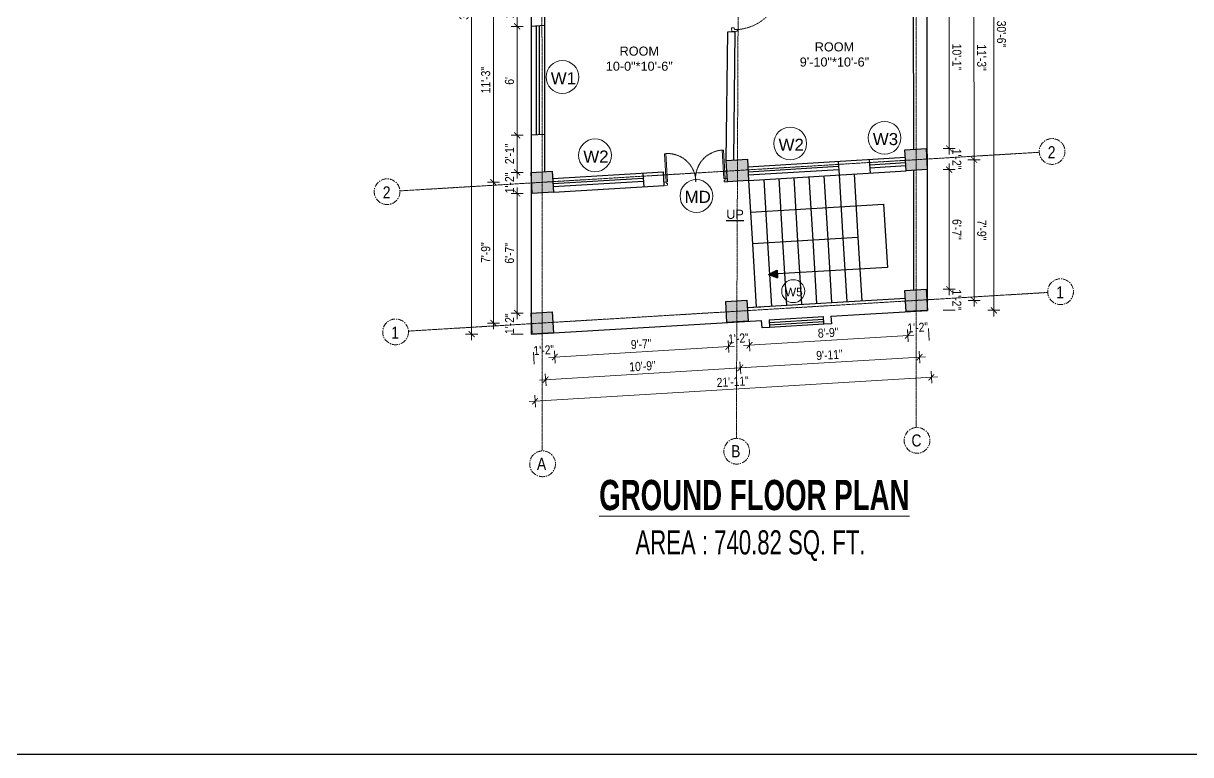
# Model space of a CAD drawing. Header units: inches. Extents: x -10117506 to -5032697, y -6529230 to -3254494.
# Drawn here: x -5050260 to -5049486, y -3257343 to -3256858 of the extents above; entities that cross this region are included whole.
import ezdxf

# ---------------------------------------------------------------- set-up
doc = ezdxf.new("R2010")
doc.units = ezdxf.units.IN
doc.header["$LTSCALE"] = 2
doc.header["$MEASUREMENT"] = 0
doc.header["$PDMODE"] = 34
doc.linetypes.add('CENTER', pattern=[2, 1.25, -0.25, 0.25, -0.25])
doc.linetypes.add('HIDDEN', pattern=[0.375, 0.25, -0.125])
doc.layers.get('0').update_dxf_attribs({"linetype": 'CONTINUOUS'})
doc.layers.get('DEFPOINTS').update_dxf_attribs({"color": 141, "linetype": 'CONTINUOUS'})
doc.layers.add('A-Hatch', color=7, linetype='CONTINUOUS')
for name, color, linetype, lineweight in [('Annotate-Lite.w', 177, 'CONTINUOUS', 9), ('Annotations-Bold.w', 177, 'CONTINUOUS', 13), ('DIM 1-100', 4, 'CONTINUOUS', 13), ('Door-Window.w', 4, 'CONTINUOUS', 15), ('TEXT', 181, 'CONTINUOUS', 25), ('Text-100.w', 254, 'CONTINUOUS', 9)]:
    doc.layers.add(name, color=color, linetype=linetype, lineweight=lineweight)
doc.styles.add('ARAIL', font='ARIALN.TTF')
doc.styles.add('Arial', font='arial.ttf', dxfattribs={"width": 0.8, "height": 12})
doc.styles.add('arial.', font='arial.ttf')
doc.styles.add('gaurav', font='arial.ttf')
doc.styles.get("Standard").update_dxf_attribs({"font": 'ARIALN.TTF'})
doc.dimstyles.new('1 by 96', dxfattribs={"dimtxt": 6, "dimasz": 4, "dimexe": 4, "dimexo": 4, "dimgap": 2, "dimtad": 1, "dimdec": 0, "dimzin": 0, "dimdsep": 46, "dimlunit": 4, "dimtxsty": 'Standard', "dimblk": 'ARCHTICK', "dimcen": 0, "dimdle": 4, "dimadec": 0, "dimazin": 0, "dimtfac": 1, "dimtdec": 0, "dimtix": 1, "dimtofl": 0, "dimtmove": 1, "dimatfit": 3, "dimldrblk": 'ARCHTICK', "dimfxl": 4, "dimfxlon": 1, "dimtolj": 1, "dimtzin": 0, "dimlwd": -1, "dimlwe": -1, "dimarcsym": 0})

# ---------------------------------------------------------------- blocks, each defined once
blk = doc.blocks.new('3-0')
at = {"ltscale": 3}
for p, q in [((11063.05, 10097.68), (11065.97, 10099.9)), ((11063.05, 10097.68), (11064.53, 10095.73)), ((11065.99, 10096.84), (11064.53, 10095.73)), ((11065.25, 10097.81), (11066.71, 10098.92)), ((11065.99, 10096.84), (11065.25, 10097.81)), ((11065.97, 10099.9), (11066.71, 10098.92)), ((11085.5, 10074.13), (11110.32, 10092.96)), ((11086.24, 10073.15), (11111.05, 10091.97)), ((11111.05, 10091.97), (11110.32, 10092.96)), ((11084.04, 10073.02), (11082.57, 10071.91)), ((11084.04, 10073.02), (11084.78, 10072.04)), ((11084.78, 10072.04), (11086.24, 10073.15)), ((11086.24, 10073.15), (11085.5, 10074.13)), ((11087.72, 10071.2), (11086.24, 10073.15)), ((11082.57, 10071.91), (11084.79, 10068.98)), ((11084.79, 10068.98), (11087.72, 10071.2))]:
    blk.add_line(p, q, dxfattribs=at)
at = {"layer": 'Door-Window.w', "color": 9, "linetype": 'HIDDEN', "lineweight": 18}
blk.add_arc((11085.5, 10074.13), 31.16, 37.1906, 127.14649, dxfattribs=at)
blk = doc.blocks.new('FDFDRE')
at = {"ltscale": 3}
for p, q in [((165701.1, -58637.8), (165701.1, -58641.5)), ((165704.8, -58637.8), (165701.1, -58637.8)), ((165704.8, -58639.7), (165703.6, -58639.7)), ((165703.6, -58639.7), (165703.6, -58641.5)), ((165704.8, -58639.7), (165704.8, -58637.8)), ((165767, -58639.7), (165767, -58637.8)), ((165767, -58637.8), (165770.6, -58637.8)), ((165767, -58639.7), (165768.2, -58639.7)), ((165768.2, -58639.7), (165768.2, -58641.5)), ((165770.6, -58637.8), (165770.7, -58641.5)), ((165701.1, -58641.5), (165703.6, -58641.5)), ((165703.6, -58641.5), (165703.5, -58672.6)), ((165703.6, -58641.5), (165704.8, -58641.5)), ((165704.8, -58641.5), (165704.8, -58672.7)), ((165767, -58641.5), (165767, -58672.7)), ((165768.2, -58641.5), (165767, -58641.5)), ((165770.7, -58641.5), (165768.2, -58641.5)), ((165768.2, -58641.5), (165768.2, -58672.6)), ((165703.5, -58672.6), (165704.8, -58672.7)), ((165768.2, -58672.6), (165767, -58672.7))]:
    blk.add_line(p, q, dxfattribs=at)
at = {"layer": 'Door-Window.w', "color": 9, "linetype": 'HIDDEN', "lineweight": 18}
for centre, start, end in [((165704.8, -58641.5), 269.9618, 3.3835), ((165767, -58641.5), 176.6165, 270.0382)]:
    blk.add_arc(centre, 31.2, start, end, dxfattribs=at)
blk = doc.blocks.new('_ArchTick')
at = {"color": 0, "linetype": 'ByBlock', "const_width": 0.15}
blk.add_lwpolyline([(-0.5, -0.5), (0.5, 0.5)], dxfattribs=at)
blk = doc.blocks.new('*D981')
at = {"layer": 'DEFPOINTS', "color": 0, "ltscale": 0.5, "transparency": 16777216}
for p in [(-5049922.41, -3256835.76), (-5049932.44, -3256860.36), (-5049923.25, -3256860.36)]:
    blk.add_point(p, dxfattribs=at)
at = {"layer": 'DIM 1-100', "color": 0, "ltscale": 0.5, "transparency": 16777216}
for p, q in [((-5049932.44, -3256831.76), (-5049932.44, -3256864.36)), ((-5049928.44, -3256835.76), (-5049936.44, -3256835.76)), ((-5049928.44, -3256860.36), (-5049936.44, -3256860.36))]:
    blk.add_line(p, q, dxfattribs=at)
at = {"layer": 'DIM 1-100', "color": 0, "ltscale": 0.5, "transparency": 16777216, "xscale": 4, "yscale": 4, "zscale": 4}
for p, rotation in [((-5049932.44, -3256835.76), 90), ((-5049932.44, -3256860.36), 270)]:
    blk.add_blockref('_ArchTick', p, dxfattribs=dict(at, rotation=rotation))
at = {"layer": 'DIM 1-100', "color": 0, "ltscale": 0.5, "transparency": 16777216, "insert": (-5049937.45, -3256848.06), "char_height": 6, "attachment_point": 5, "rotation": 90}
blk.add_mtext('\\A1;2\'-1"', dxfattribs=at)
blk = doc.blocks.new('*D982')
at = {"layer": 'DEFPOINTS', "color": 0, "ltscale": 0.5, "transparency": 16777216}
for p in [(-5049923.25, -3256860.36), (-5049932.44, -3256932.49), (-5049923.25, -3256932.49)]:
    blk.add_point(p, dxfattribs=at)
at = {"layer": 'DIM 1-100', "color": 0, "ltscale": 0.5, "transparency": 16777216}
for p, q in [((-5049928.44, -3256860.36), (-5049936.44, -3256860.36)), ((-5049932.44, -3256856.36), (-5049932.44, -3256936.49)), ((-5049928.44, -3256932.49), (-5049936.44, -3256932.49))]:
    blk.add_line(p, q, dxfattribs=at)
at = {"layer": 'DIM 1-100', "color": 0, "ltscale": 0.5, "transparency": 16777216, "xscale": 4, "yscale": 4, "zscale": 4}
for p, rotation in [((-5049932.44, -3256860.36), 90), ((-5049932.44, -3256932.49), 270)]:
    blk.add_blockref('_ArchTick', p, dxfattribs=dict(at, rotation=rotation))
at = {"layer": 'DIM 1-100', "color": 0, "ltscale": 0.5, "transparency": 16777216, "insert": (-5049937.5, -3256896.42), "char_height": 6, "attachment_point": 5, "rotation": 90}
blk.add_mtext("\\A1;6'", dxfattribs=at)
blk = doc.blocks.new('*D983')
at = {"layer": 'DEFPOINTS', "color": 0, "ltscale": 0.5, "transparency": 16777216}
for p in [(-5049923.25, -3256932.49), (-5049932.44, -3256957.03), (-5049923.25, -3256957.03)]:
    blk.add_point(p, dxfattribs=at)
at = {"layer": 'DIM 1-100', "color": 0, "ltscale": 0.5, "transparency": 16777216}
for p, q in [((-5049928.44, -3256932.49), (-5049936.44, -3256932.49)), ((-5049932.44, -3256928.49), (-5049932.44, -3256961.03)), ((-5049928.44, -3256957.03), (-5049936.44, -3256957.03))]:
    blk.add_line(p, q, dxfattribs=at)
at = {"layer": 'DIM 1-100', "color": 0, "ltscale": 0.5, "transparency": 16777216, "xscale": 4, "yscale": 4, "zscale": 4}
for p, rotation in [((-5049932.44, -3256932.49), 90), ((-5049932.44, -3256957.03), 270)]:
    blk.add_blockref('_ArchTick', p, dxfattribs=dict(at, rotation=rotation))
at = {"layer": 'DIM 1-100', "color": 0, "ltscale": 0.5, "transparency": 16777216, "insert": (-5049937.45, -3256944.76), "char_height": 6, "attachment_point": 5, "rotation": 90}
blk.add_mtext('\\A1;2\'-1"', dxfattribs=at)
blk = doc.blocks.new('*D984')
at = {"layer": 'DEFPOINTS', "color": 0, "ltscale": 0.5, "transparency": 16777216}
for p in [(-5049923.25, -3256957.03), (-5049932.44, -3256971.01), (-5049922.41, -3256971.01)]:
    blk.add_point(p, dxfattribs=at)
at = {"layer": 'DIM 1-100', "color": 0, "ltscale": 0.5, "transparency": 16777216}
for p, q in [((-5049928.44, -3256957.03), (-5049936.44, -3256957.03)), ((-5049928.44, -3256971.01), (-5049936.44, -3256971.01))]:
    blk.add_line(p, q, dxfattribs=at)
at = {"layer": 'DIM 1-100', "color": 0, "ltscale": 0.5, "transparency": 16777216, "insert": (-5049937.45, -3256964.02), "char_height": 6, "attachment_point": 5, "rotation": 90}
blk.add_mtext('\\A1;1\'-2"', dxfattribs=at)
blk = doc.blocks.new('*D985')
at = {"layer": 'DEFPOINTS', "color": 0, "ltscale": 0.5, "transparency": 16777216}
for p in [(-5049922.41, -3256971.01), (-5049932.44, -3257050.2), (-5049923.25, -3257050.2)]:
    blk.add_point(p, dxfattribs=at)
at = {"layer": 'DIM 1-100', "color": 0, "ltscale": 0.5, "transparency": 16777216}
for p, q in [((-5049928.44, -3256971.01), (-5049936.44, -3256971.01)), ((-5049932.44, -3256967.01), (-5049932.44, -3257054.2)), ((-5049928.44, -3257050.2), (-5049936.44, -3257050.2))]:
    blk.add_line(p, q, dxfattribs=at)
at = {"layer": 'DIM 1-100', "color": 0, "ltscale": 0.5, "transparency": 16777216, "xscale": 4, "yscale": 4, "zscale": 4}
for p, rotation in [((-5049932.44, -3256971.01), 90), ((-5049932.44, -3257050.2), 270)]:
    blk.add_blockref('_ArchTick', p, dxfattribs=dict(at, rotation=rotation))
at = {"layer": 'DIM 1-100', "color": 0, "ltscale": 0.5, "transparency": 16777216, "insert": (-5049937.5, -3257010.61), "char_height": 6, "attachment_point": 5, "rotation": 90}
blk.add_mtext('\\A1;6\'-7"', dxfattribs=at)
blk = doc.blocks.new('*D986')
at = {"layer": 'DEFPOINTS', "color": 0, "ltscale": 0.5, "transparency": 16777216}
for p in [(-5049923.25, -3257050.2), (-5049932.44, -3257064.23), (-5049923.25, -3257064.23)]:
    blk.add_point(p, dxfattribs=at)
at = {"layer": 'DIM 1-100', "color": 0, "ltscale": 0.5, "transparency": 16777216}
for p, q in [((-5049928.44, -3257050.2), (-5049936.44, -3257050.2)), ((-5049928.44, -3257064.23), (-5049936.44, -3257064.23))]:
    blk.add_line(p, q, dxfattribs=at)
at = {"layer": 'DIM 1-100', "color": 0, "ltscale": 0.5, "transparency": 16777216, "insert": (-5049937.45, -3257057.22), "char_height": 6, "attachment_point": 5, "rotation": 90}
blk.add_mtext('\\A1;1\'-2"', dxfattribs=at)
blk = doc.blocks.new('*D995')
at = {"layer": 'DEFPOINTS', "color": 0, "ltscale": 0.5, "transparency": 16777216}
for p in [(-5049948.19, -3256963.6), (-5049915.84, -3256963.6), (-5049915.84, -3257056.77)]:
    blk.add_point(p, dxfattribs=at)
at = {"layer": 'DIM 1-100', "color": 0, "ltscale": 0.5, "transparency": 16777216}
for p, q in [((-5049944.19, -3256963.6), (-5049952.19, -3256963.6)), ((-5049948.19, -3257060.77), (-5049948.19, -3256959.6)), ((-5049944.19, -3257056.77), (-5049952.19, -3257056.77))]:
    blk.add_line(p, q, dxfattribs=at)
at = {"layer": 'DIM 1-100', "color": 0, "ltscale": 0.5, "transparency": 16777216, "xscale": 4, "yscale": 4, "zscale": 4}
for p, rotation in [((-5049948.19, -3256963.6), 90), ((-5049948.19, -3257056.77), 270)]:
    blk.add_blockref('_ArchTick', p, dxfattribs=dict(at, rotation=rotation))
at = {"layer": 'DIM 1-100', "color": 0, "ltscale": 0.5, "transparency": 16777216, "insert": (-5049953.26, -3257010.18), "char_height": 6, "attachment_point": 5, "rotation": 90}
blk.add_mtext('\\A1;7\'-9"', dxfattribs=at)
blk = doc.blocks.new('*D996')
at = {"layer": 'DEFPOINTS', "color": 0, "ltscale": 0.5, "transparency": 16777216}
for p in [(-5049948.19, -3256828.35), (-5049915.84, -3256828.35), (-5049915.84, -3256963.6)]:
    blk.add_point(p, dxfattribs=at)
at = {"layer": 'DIM 1-100', "color": 0, "ltscale": 0.5, "transparency": 16777216}
for p, q in [((-5049948.19, -3256967.6), (-5049948.19, -3256824.35)), ((-5049944.19, -3256828.35), (-5049952.19, -3256828.35)), ((-5049944.19, -3256963.6), (-5049952.19, -3256963.6))]:
    blk.add_line(p, q, dxfattribs=at)
at = {"layer": 'DIM 1-100', "color": 0, "ltscale": 0.5, "transparency": 16777216, "xscale": 4, "yscale": 4, "zscale": 4}
for p, rotation in [((-5049948.19, -3256828.35), 90), ((-5049948.19, -3256963.6), 270)]:
    blk.add_blockref('_ArchTick', p, dxfattribs=dict(at, rotation=rotation))
at = {"layer": 'DIM 1-100', "color": 0, "ltscale": 0.5, "transparency": 16777216, "insert": (-5049953.26, -3256895.98), "char_height": 6, "attachment_point": 5, "rotation": 90}
blk.add_mtext('\\A1;11\'-3"', dxfattribs=at)
blk = doc.blocks.new('*D998')
at = {"layer": 'DEFPOINTS', "color": 0, "ltscale": 0.5, "transparency": 16777216}
for p in [(-5049923.25, -3256630.18), (-5049962.59, -3257064.23), (-5049923.25, -3257064.23)]:
    blk.add_point(p, dxfattribs=at)
at = {"layer": 'DIM 1-100', "color": 0, "ltscale": 0.5, "transparency": 16777216}
for p, q in [((-5049958.59, -3256630.18), (-5049966.59, -3256630.18)), ((-5049962.59, -3256626.18), (-5049962.59, -3257068.23)), ((-5049958.59, -3257064.23), (-5049966.59, -3257064.23))]:
    blk.add_line(p, q, dxfattribs=at)
at = {"layer": 'DIM 1-100', "color": 0, "ltscale": 0.5, "transparency": 16777216, "xscale": 4, "yscale": 4, "zscale": 4}
for p, rotation in [((-5049962.59, -3256630.18), 90), ((-5049962.59, -3257064.23), 270)]:
    blk.add_blockref('_ArchTick', p, dxfattribs=dict(at, rotation=rotation))
at = {"layer": 'DIM 1-100', "color": 0, "ltscale": 0.5, "transparency": 16777216, "insert": (-5049967.65, -3256847.2), "char_height": 6, "attachment_point": 5, "rotation": 90}
blk.add_mtext('\\A1;36\'-2"', dxfattribs=at)
blk = doc.blocks.new('*D999')
at = {"layer": 'DEFPOINTS', "color": 0, "ltscale": 0.5, "transparency": 16777216}
for p in [(-5049922.41, -3257064.18), (-5049908.43, -3257063.33), (-5049907.47, -3257079.25)]:
    blk.add_point(p, dxfattribs=at)
at = {"layer": 'DIM 1-100', "color": 0, "ltscale": 0.5, "transparency": 16777216}
for p, q in [((-5049921.69, -3257076.1), (-5049921.21, -3257084.08)), ((-5049907.71, -3257075.25), (-5049907.23, -3257083.24))]:
    blk.add_line(p, q, dxfattribs=at)
at = {"layer": 'DIM 1-100', "color": 0, "ltscale": 0.5, "transparency": 16777216, "insert": (-5049914.76, -3257074.67), "char_height": 6, "attachment_point": 5, "rotation": 3.45713}
blk.add_mtext('\\A1;1\'-2"', dxfattribs=at)
blk = doc.blocks.new('*D1000')
at = {"layer": 'DEFPOINTS', "color": 0, "ltscale": 0.5, "transparency": 16777216}
for p in [(-5049793.43, -3257056.39), (-5049908.43, -3257063.33), (-5049792.46, -3257072.3)]:
    blk.add_point(p, dxfattribs=at)
at = {"layer": 'DIM 1-100', "color": 0, "ltscale": 0.5, "transparency": 16777216}
for p, q in [((-5049911.47, -3257079.49), (-5049788.47, -3257072.06)), ((-5049792.71, -3257068.31), (-5049792.22, -3257076.29)), ((-5049907.71, -3257075.25), (-5049907.23, -3257083.24))]:
    blk.add_line(p, q, dxfattribs=at)
at = {"layer": 'DIM 1-100', "color": 0, "ltscale": 0.5, "transparency": 16777216, "xscale": 4, "yscale": 4, "zscale": 4}
for p, rotation in [((-5049792.46, -3257072.3), 3.457134468962246), ((-5049907.47, -3257079.25), 183.4571344689623)]:
    blk.add_blockref('_ArchTick', p, dxfattribs=dict(at, rotation=rotation))
at = {"layer": 'DIM 1-100', "color": 0, "ltscale": 0.5, "transparency": 16777216, "insert": (-5049850.27, -3257070.72), "char_height": 6, "attachment_point": 5, "rotation": 3.45713}
blk.add_mtext('\\A1;9\'-7"', dxfattribs=at)
blk = doc.blocks.new('*D1001')
at = {"layer": 'DEFPOINTS', "color": 0, "ltscale": 0.5, "transparency": 16777216}
for p in [(-5049793.43, -3257056.39), (-5049779.45, -3257055.54), (-5049778.49, -3257071.45)]:
    blk.add_point(p, dxfattribs=at)
at = {"layer": 'DIM 1-100', "color": 0, "ltscale": 0.5, "transparency": 16777216}
for p, q in [((-5049792.71, -3257068.31), (-5049792.22, -3257076.29)), ((-5049778.73, -3257067.46), (-5049778.25, -3257075.45))]:
    blk.add_line(p, q, dxfattribs=at)
at = {"layer": 'DIM 1-100', "color": 0, "ltscale": 0.5, "transparency": 16777216, "insert": (-5049785.78, -3257066.87), "char_height": 6, "attachment_point": 5, "rotation": 3.45713}
blk.add_mtext('\\A1;1\'-2"', dxfattribs=at)
blk = doc.blocks.new('*D1002')
at = {"layer": 'DEFPOINTS', "color": 0, "ltscale": 0.5, "transparency": 16777216}
for p in [(-5049674.64, -3257049.21), (-5049779.45, -3257055.54), (-5049673.68, -3257065.12)]:
    blk.add_point(p, dxfattribs=at)
at = {"layer": 'DIM 1-100', "color": 0, "ltscale": 0.5, "transparency": 16777216}
for p, q in [((-5049673.92, -3257061.13), (-5049673.44, -3257069.12)), ((-5049782.48, -3257071.7), (-5049669.69, -3257064.88)), ((-5049778.73, -3257067.46), (-5049778.25, -3257075.45))]:
    blk.add_line(p, q, dxfattribs=at)
at = {"layer": 'DIM 1-100', "color": 0, "ltscale": 0.5, "transparency": 16777216, "xscale": 4, "yscale": 4, "zscale": 4}
for p, rotation in [((-5049673.68, -3257065.12), 3.457134468962246), ((-5049778.49, -3257071.45), 183.4571344689623)]:
    blk.add_blockref('_ArchTick', p, dxfattribs=dict(at, rotation=rotation))
at = {"layer": 'DIM 1-100', "color": 0, "ltscale": 0.5, "transparency": 16777216, "insert": (-5049726.39, -3257063.23), "char_height": 6, "attachment_point": 5, "rotation": 3.45713}
blk.add_mtext('\\A1;8\'-9"', dxfattribs=at)
blk = doc.blocks.new('*D1003')
at = {"layer": 'DEFPOINTS', "color": 0, "ltscale": 0.5, "transparency": 16777216}
for p in [(-5049674.64, -3257049.21), (-5049660.67, -3257048.37), (-5049659.71, -3257064.28)]:
    blk.add_point(p, dxfattribs=at)
at = {"layer": 'DIM 1-100', "color": 0, "ltscale": 0.5, "transparency": 16777216}
for p, q in [((-5049673.92, -3257061.13), (-5049673.44, -3257069.12)), ((-5049659.95, -3257060.29), (-5049659.46, -3257068.27))]:
    blk.add_line(p, q, dxfattribs=at)
at = {"layer": 'DIM 1-100', "color": 0, "ltscale": 0.5, "transparency": 16777216, "insert": (-5049667, -3257059.7), "char_height": 6, "attachment_point": 5, "rotation": 3.45713}
blk.add_mtext('\\A1;1\'-2"', dxfattribs=at)
blk = doc.blocks.new('*D1004')
at = {"layer": 'DEFPOINTS', "color": 0, "ltscale": 0.5, "transparency": 16777216}
for p in [(-5049786.86, -3257048.98), (-5049668.08, -3257041.8), (-5049784.59, -3257086.52)]:
    blk.add_point(p, dxfattribs=at)
at = {"layer": 'DIM 1-100', "color": 0, "ltscale": 0.5, "transparency": 16777216}
for p, q in [((-5049661.82, -3257079.1), (-5049788.59, -3257086.76)), ((-5049666.05, -3257075.35), (-5049665.57, -3257083.33)), ((-5049784.83, -3257082.52), (-5049784.35, -3257090.51))]:
    blk.add_line(p, q, dxfattribs=at)
at = {"layer": 'DIM 1-100', "color": 0, "ltscale": 0.5, "transparency": 16777216, "xscale": 4, "yscale": 4, "zscale": 4}
for p, rotation in [((-5049665.81, -3257079.34), 3.45713446896223), ((-5049784.59, -3257086.52), 183.4571344689623)]:
    blk.add_blockref('_ArchTick', p, dxfattribs=dict(at, rotation=rotation))
at = {"layer": 'DIM 1-100', "color": 0, "ltscale": 0.5, "transparency": 16777216, "insert": (-5049725.51, -3257077.87), "char_height": 6, "attachment_point": 5, "rotation": 3.45713}
blk.add_mtext('\\A1;9\'-11"', dxfattribs=at)
blk = doc.blocks.new('*D1005')
at = {"layer": 'DEFPOINTS', "color": 0, "ltscale": 0.5, "transparency": 16777216}
for p in [(-5049786.86, -3257048.98), (-5049915.84, -3257056.77), (-5049913.58, -3257094.31)]:
    blk.add_point(p, dxfattribs=at)
at = {"layer": 'DIM 1-100', "color": 0, "ltscale": 0.5, "transparency": 16777216}
for p, q in [((-5049780.6, -3257086.27), (-5049917.57, -3257094.55)), ((-5049784.83, -3257082.52), (-5049784.35, -3257090.51)), ((-5049913.82, -3257090.32), (-5049913.33, -3257098.3))]:
    blk.add_line(p, q, dxfattribs=at)
at = {"layer": 'DIM 1-100', "color": 0, "ltscale": 0.5, "transparency": 16777216, "xscale": 4, "yscale": 4, "zscale": 4}
for p, rotation in [((-5049784.59, -3257086.52), 3.45713446896223), ((-5049913.58, -3257094.31), 183.4571344689623)]:
    blk.add_blockref('_ArchTick', p, dxfattribs=dict(at, rotation=rotation))
at = {"layer": 'DIM 1-100', "color": 0, "ltscale": 0.5, "transparency": 16777216, "insert": (-5049849.39, -3257085.36), "char_height": 6, "attachment_point": 5, "rotation": 3.45713}
blk.add_mtext('\\A1;10\'-9"', dxfattribs=at)
blk = doc.blocks.new('*D1006')
at = {"layer": 'DEFPOINTS', "color": 0, "ltscale": 0.5, "transparency": 16777216}
for p in [(-5049660.67, -3257048.37), (-5049923.25, -3257064.23), (-5049657.99, -3257092.68)]:
    blk.add_point(p, dxfattribs=at)
at = {"layer": 'DIM 1-100', "color": 0, "ltscale": 0.5, "transparency": 16777216}
for p, q in [((-5049924.57, -3257108.78), (-5049654, -3257092.44)), ((-5049658.23, -3257088.69), (-5049657.75, -3257096.67)), ((-5049920.82, -3257104.55), (-5049920.33, -3257112.53))]:
    blk.add_line(p, q, dxfattribs=at)
at = {"layer": 'DIM 1-100', "color": 0, "ltscale": 0.5, "transparency": 16777216, "xscale": 4, "yscale": 4, "zscale": 4}
for p, rotation in [((-5049657.99, -3257092.68), 3.457134468962246), ((-5049920.58, -3257108.54), 183.4571344689623)]:
    blk.add_blockref('_ArchTick', p, dxfattribs=dict(at, rotation=rotation))
at = {"layer": 'DIM 1-100', "color": 0, "ltscale": 0.5, "transparency": 16777216, "insert": (-5049789.59, -3257095.61), "char_height": 6, "attachment_point": 5, "rotation": 3.45713}
blk.add_mtext('\\A1;21\'-11"', dxfattribs=at)
blk = doc.blocks.new('*D1007')
at = {"layer": 'DEFPOINTS', "color": 0, "ltscale": 0.5, "transparency": 16777216}
for p in [(-5049668.12, -3256948.63), (-5049629.75, -3256948.62), (-5049668.08, -3257041.8)]:
    blk.add_point(p, dxfattribs=at)
at = {"layer": 'DIM 1-100', "color": 0, "ltscale": 0.5, "transparency": 16777216}
for p, q in [((-5049633.75, -3256948.62), (-5049625.75, -3256948.61)), ((-5049629.7, -3257045.78), (-5049629.75, -3256944.62)), ((-5049633.7, -3257041.79), (-5049625.7, -3257041.78))]:
    blk.add_line(p, q, dxfattribs=at)
at = {"layer": 'DIM 1-100', "color": 0, "ltscale": 0.5, "transparency": 16777216, "xscale": 4, "yscale": 4, "zscale": 4}
for p, rotation in [((-5049629.75, -3256948.62), 90.02489108043177), ((-5049629.7, -3257041.78), 270.0248910804318)]:
    blk.add_blockref('_ArchTick', p, dxfattribs=dict(at, rotation=rotation))
at = {"layer": 'DIM 1-100', "color": 0, "ltscale": 0.5, "transparency": 16777216, "insert": (-5049624.66, -3256995.2), "char_height": 6, "attachment_point": 5, "rotation": 270.02489}
blk.add_mtext('\\A1;7\'-9"', dxfattribs=at)
blk = doc.blocks.new('*D1009')
at = {"layer": 'DEFPOINTS', "color": 0, "ltscale": 0.5, "transparency": 16777216}
for p in [(-5049660.83, -3256682.37), (-5049616.73, -3256682.35), (-5049660.67, -3257048.37)]:
    blk.add_point(p, dxfattribs=at)
at = {"layer": 'DIM 1-100', "color": 0, "ltscale": 0.5, "transparency": 16777216}
for p, q in [((-5049620.73, -3256682.35), (-5049612.73, -3256682.34)), ((-5049616.57, -3257052.35), (-5049616.73, -3256678.35)), ((-5049620.57, -3257048.35), (-5049612.57, -3257048.34))]:
    blk.add_line(p, q, dxfattribs=at)
at = {"layer": 'DIM 1-100', "color": 0, "ltscale": 0.5, "transparency": 16777216, "xscale": 4, "yscale": 4, "zscale": 4}
for p, rotation in [((-5049616.73, -3256682.35), 90.02489108051843), ((-5049616.57, -3257048.35), 270.0248910805184)]:
    blk.add_blockref('_ArchTick', p, dxfattribs=dict(at, rotation=rotation))
at = {"layer": 'DIM 1-100', "color": 0, "ltscale": 0.5, "transparency": 16777216, "insert": (-5049611.59, -3256865.34), "char_height": 6, "attachment_point": 5, "rotation": 270.02489}
blk.add_mtext('\\A1;30\'-6"', dxfattribs=at)
blk = doc.blocks.new('*D1010')
at = {"layer": 'DEFPOINTS', "color": 0, "ltscale": 0.5, "transparency": 16777216}
for p in [(-5049661.55, -3256941.22), (-5049646.2, -3256941.22), (-5049660.71, -3256955.2)]:
    blk.add_point(p, dxfattribs=at)
at = {"layer": 'DIM 1-100', "color": 0, "ltscale": 0.5, "transparency": 16777216}
for p, q in [((-5049650.2, -3256941.22), (-5049642.2, -3256941.22)), ((-5049650.19, -3256955.19), (-5049642.19, -3256955.19))]:
    blk.add_line(p, q, dxfattribs=at)
at = {"layer": 'DIM 1-100', "color": 0, "ltscale": 0.5, "transparency": 16777216, "insert": (-5049641.19, -3256948.2), "char_height": 6, "attachment_point": 5, "rotation": 270.02489}
blk.add_mtext('\\A1;1\'-2"', dxfattribs=at)
blk = doc.blocks.new('*D1011')
at = {"layer": 'DEFPOINTS', "color": 0, "ltscale": 0.5, "transparency": 16777216}
for p in [(-5049660.71, -3256955.2), (-5049661.51, -3257034.39), (-5049646.16, -3257034.38)]:
    blk.add_point(p, dxfattribs=at)
at = {"layer": 'DIM 1-100', "color": 0, "ltscale": 0.5, "transparency": 16777216}
for p, q in [((-5049650.19, -3256955.19), (-5049642.19, -3256955.19)), ((-5049646.2, -3256951.19), (-5049646.16, -3257038.38)), ((-5049650.16, -3257034.39), (-5049642.16, -3257034.38))]:
    blk.add_line(p, q, dxfattribs=at)
at = {"layer": 'DIM 1-100', "color": 0, "ltscale": 0.5, "transparency": 16777216, "xscale": 4, "yscale": 4, "zscale": 4}
for p, rotation in [((-5049646.19, -3256955.19), 90.02489108108311), ((-5049646.16, -3257034.38), 270.0248910810831)]:
    blk.add_blockref('_ArchTick', p, dxfattribs=dict(at, rotation=rotation))
at = {"layer": 'DIM 1-100', "color": 0, "ltscale": 0.5, "transparency": 16777216, "insert": (-5049641.11, -3256994.79), "char_height": 6, "attachment_point": 5, "rotation": 270.02489}
blk.add_mtext('\\A1;6\'-7"', dxfattribs=at)
blk = doc.blocks.new('*D1012')
at = {"layer": 'DEFPOINTS', "color": 0, "ltscale": 0.5, "transparency": 16777216}
for p in [(-5049661.51, -3257034.39), (-5049660.67, -3257048.37), (-5049646.15, -3257048.36)]:
    blk.add_point(p, dxfattribs=at)
at = {"layer": 'DIM 1-100', "color": 0, "ltscale": 0.5, "transparency": 16777216}
for p, q in [((-5049650.16, -3257034.39), (-5049642.16, -3257034.38)), ((-5049650.15, -3257048.36), (-5049642.15, -3257048.36))]:
    blk.add_line(p, q, dxfattribs=at)
at = {"layer": 'DIM 1-100', "color": 0, "ltscale": 0.5, "transparency": 16777216, "insert": (-5049641.14, -3257041.37), "char_height": 6, "attachment_point": 5, "rotation": 270.02489}
blk.add_mtext('\\A1;1\'-2"', dxfattribs=at)
blk = doc.blocks.new('*D1013')
at = {"layer": 'DEFPOINTS', "color": 0, "ltscale": 0.5, "transparency": 16777216}
for p in [(-5049660.77, -3256819.96), (-5049646.25, -3256819.95), (-5049661.55, -3256941.22)]:
    blk.add_point(p, dxfattribs=at)
at = {"layer": 'DIM 1-100', "color": 0, "ltscale": 0.5, "transparency": 16777216}
for p, q in [((-5049646.2, -3256945.22), (-5049646.26, -3256815.95)), ((-5049650.25, -3256819.95), (-5049642.25, -3256819.95)), ((-5049650.2, -3256941.22), (-5049642.2, -3256941.22))]:
    blk.add_line(p, q, dxfattribs=at)
at = {"layer": 'DIM 1-100', "color": 0, "ltscale": 0.5, "transparency": 16777216, "xscale": 4, "yscale": 4, "zscale": 4}
for p, rotation in [((-5049646.25, -3256819.95), 90.02489108108311), ((-5049646.2, -3256941.22), 270.0248910810831)]:
    blk.add_blockref('_ArchTick', p, dxfattribs=dict(at, rotation=rotation))
at = {"layer": 'DIM 1-100', "color": 0, "ltscale": 0.5, "transparency": 16777216, "insert": (-5049641.16, -3256880.58), "char_height": 6, "attachment_point": 5, "rotation": 270.02489}
blk.add_mtext('\\A1;10\'-1"', dxfattribs=at)
blk = doc.blocks.new('*D1025')
at = {"layer": 'DEFPOINTS', "color": 0, "ltscale": 0.5, "transparency": 16777216}
for p in [(-5049668.18, -3256813.39), (-5049629.8, -3256813.37), (-5049668.12, -3256948.63)]:
    blk.add_point(p, dxfattribs=at)
at = {"layer": 'DIM 1-100', "color": 0, "ltscale": 0.5, "transparency": 16777216}
for p, q in [((-5049629.74, -3256952.62), (-5049629.81, -3256809.37)), ((-5049633.8, -3256813.38), (-5049625.8, -3256813.37)), ((-5049633.75, -3256948.62), (-5049625.75, -3256948.61))]:
    blk.add_line(p, q, dxfattribs=at)
at = {"layer": 'DIM 1-100', "color": 0, "ltscale": 0.5, "transparency": 16777216, "xscale": 4, "yscale": 4, "zscale": 4}
for p, rotation in [((-5049629.8, -3256813.37), 90.02489108108311), ((-5049629.75, -3256948.62), 270.0248910810831)]:
    blk.add_blockref('_ArchTick', p, dxfattribs=dict(at, rotation=rotation))
at = {"layer": 'DIM 1-100', "color": 0, "ltscale": 0.5, "transparency": 16777216, "insert": (-5049624.71, -3256880.99), "char_height": 6, "attachment_point": 5, "rotation": 270.02489}
blk.add_mtext('\\A1;11\'-3"', dxfattribs=at)

msp = doc.modelspace()

# ---------------------------------------------------------------- hatches: boundary and pattern name
at = {"ltscale": 0.5}
for points in [[(-5049779.91, -3256948.37), (-5049793.89, -3256949.22), (-5049793.04, -3256963.19), (-5049779.07, -3256962.35)], [(-5049661.55, -3256941.22), (-5049675.53, -3256942.07), (-5049674.68, -3256956.04), (-5049660.71, -3256955.2)], [(-5049909.28, -3256956.19), (-5049923.25, -3256957.03), (-5049922.41, -3256971.01), (-5049908.43, -3256970.16)], [(-5049780.3, -3257041.57), (-5049794.27, -3257042.41), (-5049793.43, -3257056.39), (-5049779.45, -3257055.54)], [(-5049661.51, -3257034.39), (-5049675.49, -3257035.24), (-5049674.64, -3257049.21), (-5049660.67, -3257048.37)], [(-5049909.28, -3257049.36), (-5049923.25, -3257050.2), (-5049922.41, -3257064.18), (-5049908.43, -3257063.33)]]:
    msp.add_hatch(color=1, dxfattribs=at).paths.add_polyline_path(points)
at = {"layer": 'A-Hatch', "ltscale": 0.5}
h = msp.add_hatch(dxfattribs=at)
h.set_pattern_fill('ANSI31', color=256, angle=3.45713)
h.set_pattern_definition([(48.4571344673, (-164274.76883, 302835.60131), (-0.093557471946, 0.0828975237451), [])])
h.paths.add_polyline_path([(-5049765.91, -3257024.67), (-5049759.85, -3257026.82), (-5049760.16, -3257021.81)])

# ---------------------------------------------------------------- linework, layer by layer
at = {"ltscale": 0.5}
for p, q in [((-5049923.25, -3256630.18), (-5049923.25, -3257064.23)), ((-5049660.67, -3257048.37), (-5049660.83, -3256682.37)), ((-5049669.71, -3256941.72), (-5049669.77, -3256820.5)), ((-5049914.25, -3256835.27), (-5049914.25, -3256956.49)), ((-5049914.25, -3256859.81), (-5049923.25, -3256860.36)), ((-5049919.75, -3256860.15), (-5049919.75, -3256932.28)), ((-5049917.75, -3256860.03), (-5049917.75, -3256932.16)), ((-5049793.89, -3256949.22), (-5049792.9, -3256864)), ((-5049792.9, -3256864), (-5049787.9, -3256863.7)), ((-5049788.88, -3256948.92), (-5049787.9, -3256863.7)), ((-5049914.25, -3256931.95), (-5049923.25, -3256932.49)), ((-5049779.61, -3256953.37), (-5049675.23, -3256947.06)), ((-5049699.18, -3256948.51), (-5049698.64, -3256957.49)), ((-5049719.51, -3256953.24), (-5049779.4, -3256956.86)), ((-5049719.39, -3256955.24), (-5049779.28, -3256958.86)), ((-5049779.07, -3256962.35), (-5049674.68, -3256956.04)), ((-5049719.72, -3256949.75), (-5049719.18, -3256958.73)), ((-5049698.97, -3256952), (-5049675.01, -3256950.55)), ((-5049698.85, -3256954), (-5049674.89, -3256952.55)), ((-5049669.67, -3257034.88), (-5049669.71, -3256955.74)), ((-5049908.98, -3256961.18), (-5049835.51, -3256956.74)), ((-5049848.88, -3256961.06), (-5049908.77, -3256964.67)), ((-5049848.75, -3256963.05), (-5049908.65, -3256966.67)), ((-5049849.09, -3256957.56), (-5049848.54, -3256966.55)), ((-5049834.97, -3256965.73), (-5049835.51, -3256956.74)), ((-5049779.07, -3256962.35), (-5049776.54, -3257004.27)), ((-5049769.09, -3256961.75), (-5049766.55, -3257003.67)), ((-5049759.1, -3256961.14), (-5049756.57, -3257003.07)), ((-5049749.12, -3256960.54), (-5049746.59, -3257002.46)), ((-5049739.14, -3256959.94), (-5049736.61, -3257001.86)), ((-5049729.16, -3256959.33), (-5049726.63, -3257001.26)), ((-5049719.18, -3256958.73), (-5049716.65, -3257000.65)), ((-5049709.2, -3256958.13), (-5049706.66, -3257000.05)), ((-5049908.43, -3256970.16), (-5049834.97, -3256965.73)), ((-5049777.8, -3256983.31), (-5049689.7, -3256977.99)), ((-5049689.7, -3256977.99), (-5049687.17, -3257019.91)), ((-5049706.66, -3257000.05), (-5049776.54, -3257004.27)), ((-5049746.59, -3257002.46), (-5049744.06, -3257044.39)), ((-5049736.61, -3257001.86), (-5049734.08, -3257043.78)), ((-5049726.63, -3257001.26), (-5049724.09, -3257043.18)), ((-5049716.65, -3257000.65), (-5049714.11, -3257042.58)), ((-5049706.66, -3257000.05), (-5049704.13, -3257041.97)), ((-5049776.54, -3257004.27), (-5049774, -3257046.2)), ((-5049766.55, -3257003.67), (-5049764.02, -3257045.59)), ((-5049756.57, -3257003.07), (-5049754.04, -3257044.99)), ((-5049765.91, -3257024.67), (-5049760.16, -3257021.81)), ((-5049765.91, -3257024.67), (-5049759.85, -3257026.82)), ((-5049760.16, -3257021.81), (-5049759.85, -3257026.82)), ((-5049687.17, -3257019.91), (-5049760.01, -3257024.31)), ((-5049779.99, -3257046.56), (-5049675.18, -3257040.23)), ((-5049779.99, -3257046.56), (-5049771.01, -3257046.02)), ((-5049724.55, -3257052.22), (-5049660.67, -3257048.37)), ((-5049923.25, -3257064.23), (-5049770.47, -3257055)), ((-5049770.17, -3257059.99), (-5049770.47, -3257055)), ((-5049765.48, -3257054.7), (-5049729.54, -3257052.53)), ((-5049765.48, -3257054.7), (-5049765.17, -3257059.69)), ((-5049765.37, -3257056.44), (-5049729.44, -3257054.27)), ((-5049765.28, -3257057.94), (-5049729.35, -3257055.77)), ((-5049729.24, -3257057.52), (-5049729.54, -3257052.53)), ((-5049724.55, -3257052.22), (-5049724.25, -3257057.22)), ((-5049765.17, -3257059.69), (-5049770.17, -3257059.99)), ((-5049729.24, -3257057.52), (-5049765.17, -3257059.69)), ((-5049724.25, -3257057.22), (-5049729.24, -3257057.52))]:
    msp.add_line(p, q, dxfattribs=at)
for points in [[(-5051055.86, -3256391.09), (-5047761.72, -3256391.09), (-5047761.72, -3257342.55), (-5051055.86, -3257342.55)], [(-5049793.89, -3256949.22), (-5049779.91, -3256948.37), (-5049779.07, -3256962.35), (-5049793.04, -3256963.19)], [(-5049675.53, -3256942.07), (-5049661.55, -3256941.22), (-5049660.71, -3256955.2), (-5049674.68, -3256956.04)], [(-5049923.25, -3256957.03), (-5049909.28, -3256956.19), (-5049908.43, -3256970.16), (-5049922.41, -3256971.01)], [(-5049794.27, -3257042.41), (-5049780.3, -3257041.57), (-5049779.45, -3257055.54), (-5049793.43, -3257056.39)], [(-5049675.49, -3257035.24), (-5049661.51, -3257034.39), (-5049660.67, -3257048.37), (-5049674.64, -3257049.21)], [(-5049923.25, -3257050.2), (-5049909.28, -3257049.36), (-5049908.43, -3257063.33), (-5049922.41, -3257064.18)]]:
    msp.add_lwpolyline(points, close=True, dxfattribs=at)
at = {"layer": 'Annotate-Lite.w', "ltscale": 0.005}
for centre, radius in [((-5049902.42, -3256893.89), 10.86), ((-5049689.04, -3256934.15), 10.86), ((-5049751.5, -3256937.93), 10.86), ((-5049880.87, -3256945.74), 10.86), ((-5049813.68, -3256972.65), 10.86), ((-5049749.54, -3257035.68), 7.6)]:
    msp.add_circle(centre, radius, dxfattribs=at)
at = {"layer": 'Annotations-Bold.w', "linetype": 'CENTER', "ltscale": 0.3}
for p, q in [((-5049668.3, -3256545.08), (-5049668.04, -3257126.13)), ((-5049784.82, -3256550.67), (-5049787.21, -3257133.13)), ((-5049916.21, -3256558.03), (-5049915.78, -3257141.1)), ((-5049586.81, -3256943.72), (-5050010.08, -3256969.29)), ((-5049581.21, -3257036.55), (-5050004.47, -3257062.12))]:
    msp.add_line(p, q, dxfattribs=at)
at = {"layer": 'Annotations-Bold.w', "linetype": 'CENTER', "ltscale": 1.5}
for centre in [(-5049578, -3256943.19), (-5050018.6, -3256969.81), (-5049572.39, -3257036.02), (-5050012.99, -3257062.64), (-5049667.48, -3257134.47), (-5049786.99, -3257141.66), (-5049915.6, -3257149.99)]:
    msp.add_circle(centre, 8.53, dxfattribs=at)

# ---------------------------------------------------------------- block references
at = {"layer": 'Door-Window.w', "linetype": 'ByBlock', "xscale": -0.9997910043702506, "yscale": 0.9997910037636757, "zscale": 0.9997910039624012, "rotation": 220.6477296775701}
msp.add_blockref('3-0', (-5064758.71, -3256409.08), dxfattribs=at)
at = {"layer": 'Door-Window.w', "ltscale": 0.005, "xscale": 0.6039383709430695, "yscale": 0.6039383709430695, "zscale": 0.6039383709985556, "rotation": 183.4571344673241}
msp.add_blockref('FDFDRE', (-4947766.4, -3286277.77), dxfattribs=at)

# ---------------------------------------------------------------- texts
at = {"layer": 'Annotate-Lite.w', "ltscale": 0.005, "attachment_point": 1, "style": 'gaurav'}
for s, insert, char_height in [('W1', (-5049910.17, -3256890.7), 8), ('W3', (-5049696.79, -3256930.96), 8), ('W2', (-5049759.25, -3256934.74), 8), ('W2', (-5049888.62, -3256942.55), 8), ('MD', (-5049821.51, -3256969.22), 8), ('W5', (-5049754.96, -3257033.45), 5.6)]:
    msp.add_mtext_dynamic_manual_height_columns(s, width=8, gutter_width=100, heights=[0], dxfattribs=dict(at, insert=insert, char_height=char_height))
at = {"layer": 'Annotations-Bold.w', "linetype": 'CENTER', "ltscale": 1.5, "char_height": 8, "attachment_point": 1, "style": 'ARAIL'}
for s, insert in [('2', (-5049580.87, -3256939.68)), ('2', (-5050021.46, -3256966.3)), ('1', (-5049575.26, -3257032.51)), ('1', (-5050015.86, -3257059.13)), ('C', (-5049671.19, -3257130.5)), ('B', (-5049790.66, -3257137.64)), ('A', (-5049919.32, -3257146.02))]:
    msp.add_mtext_dynamic_manual_height_columns(s, width=6.5393, gutter_width=100, heights=[0], dxfattribs=dict(at, insert=insert))
at = {"layer": 'TEXT', "lineweight": -2, "char_height": 6, "attachment_point": 5, "style": 'arial.'}
for s, insert in [('ROOM\\P9\'-10"*10\'-6"', (-5049722.22, -3256878.98)), ('ROOM\\P10-0"*10\'-6"', (-5049851.52, -3256881.77))]:
    msp.add_mtext_dynamic_manual_height_columns(s, width=45.7314, gutter_width=30, heights=[0], dxfattribs=dict(at, insert=insert))
at = {"layer": 'TEXT', "lineweight": -2, "insert": (-5049788.06, -3256984.82), "char_height": 6, "width": 21.0855, "attachment_point": 5, "style": 'arial.'}
msp.add_mtext('{\\LUP}', dxfattribs=at)
at = {"layer": 'Text-100.w', "insert": (-5049777.83, -3257160.65), "char_height": 20, "width": 569.1024, "attachment_point": 2, "style": 'Arial'}
msp.add_mtext('\\A1;{\\fArial Narrow|b1|i0|c0|p34;\\L GROUND FLOOR PLAN\\P\\fArial Narrow|b0|i0|c0|p34;\\H0.8x;\\lAREA : 740.82 SQ. FT.\\H1.02306x; }', dxfattribs=at)

# ---------------------------------------------------------------- dimensions: what is measured, and where the dimension line sits
at = {"layer": 'DIM 1-100', "ltscale": 0.5}
for p1, p2, distance, picture, middle in [((-5049923.25, -3256630.18), (-5049923.25, -3257064.23), -39.33, '*D998', (-5049967.65, -3256847.2)), ((-5049660.67, -3257048.37), (-5049660.83, -3256682.37), -44.09, '*D1009', (-5049611.59, -3256865.34)), ((-5049668.08, -3257041.8), (-5049668.12, -3256948.63), -38.37, '*D1007', (-5049624.66, -3256995.2)), ((-5049915.84, -3257056.77), (-5049915.84, -3256963.6), 32.35, '*D995', (-5049953.26, -3257010.18))]:
    dim = msp.add_aligned_dim(p1=p1, p2=p2, distance=distance, dimstyle='1 by 96', dxfattribs=at)
    dim.commit()
    dim.dimension.update_dxf_attribs({"geometry": picture, "text_midpoint": middle})
for base, p1, p2, angle, picture, middle in [((-5049629.8, -3256813.37), (-5049668.12, -3256948.63), (-5049668.18, -3256813.39), 270.02489, '*D1025', (-5049624.71, -3256880.99)), ((-5049646.25, -3256819.95), (-5049661.55, -3256941.22), (-5049660.77, -3256819.96), 270.02489, '*D1013', (-5049641.16, -3256880.58)), ((-5049948.19, -3256828.35), (-5049915.84, -3256963.6), (-5049915.84, -3256828.35), 270, '*D996', (-5049953.26, -3256895.98)), ((-5049932.44, -3256860.36), (-5049922.41, -3256835.76), (-5049923.25, -3256860.36), 90, '*D981', (-5049937.45, -3256848.06)), ((-5049932.44, -3256932.49), (-5049923.25, -3256860.36), (-5049923.25, -3256932.49), 90, '*D982', (-5049937.5, -3256896.42)), ((-5049932.44, -3256957.03), (-5049923.25, -3256932.49), (-5049923.25, -3256957.03), 90, '*D983', (-5049937.45, -3256944.76)), ((-5049646.2, -3256941.22), (-5049660.71, -3256955.2), (-5049661.55, -3256941.22), 270.02489, '*D1010', (-5049641.19, -3256948.2)), ((-5049932.44, -3256971.01), (-5049923.25, -3256957.03), (-5049922.41, -3256971.01), 90, '*D984', (-5049937.45, -3256964.02)), ((-5049646.16, -3257034.38), (-5049660.71, -3256955.2), (-5049661.51, -3257034.39), 270.02489, '*D1011', (-5049641.11, -3256994.79)), ((-5049932.44, -3257050.2), (-5049922.41, -3256971.01), (-5049923.25, -3257050.2), 90, '*D985', (-5049937.5, -3257010.61)), ((-5049646.15, -3257048.36), (-5049661.51, -3257034.39), (-5049660.67, -3257048.37), 270.02489, '*D1012', (-5049641.14, -3257041.37)), ((-5049932.44, -3257064.23), (-5049923.25, -3257050.2), (-5049923.25, -3257064.23), 90, '*D986', (-5049937.45, -3257057.22)), ((-5049657.99, -3257092.68), (-5049923.25, -3257064.23), (-5049660.67, -3257048.37), 3.45713, '*D1006', (-5049789.59, -3257095.61)), ((-5049913.58, -3257094.31), (-5049786.86, -3257048.98), (-5049915.84, -3257056.77), 3.45713, '*D1005', (-5049849.39, -3257085.36)), ((-5049784.59, -3257086.52), (-5049668.08, -3257041.8), (-5049786.86, -3257048.98), 3.45713, '*D1004', (-5049725.51, -3257077.87)), ((-5049673.68, -3257065.12), (-5049779.45, -3257055.54), (-5049674.64, -3257049.21), 3.45713, '*D1002', (-5049726.39, -3257063.23)), ((-5049659.71, -3257064.28), (-5049674.64, -3257049.21), (-5049660.67, -3257048.37), 3.45713, '*D1003', (-5049667, -3257059.7)), ((-5049792.46, -3257072.3), (-5049908.43, -3257063.33), (-5049793.43, -3257056.39), 3.45713, '*D1000', (-5049850.27, -3257070.72)), ((-5049778.49, -3257071.45), (-5049793.43, -3257056.39), (-5049779.45, -3257055.54), 3.45713, '*D1001', (-5049785.78, -3257066.87)), ((-5049907.47, -3257079.25), (-5049922.41, -3257064.18), (-5049908.43, -3257063.33), 3.45713, '*D999', (-5049914.76, -3257074.67))]:
    dim = msp.add_linear_dim(base=base, p1=p1, p2=p2, angle=angle, dimstyle='1 by 96', dxfattribs=at)
    dim.commit()
    dim.dimension.update_dxf_attribs({"geometry": picture, "text_midpoint": middle})

doc.saveas('drawing.dxf')
